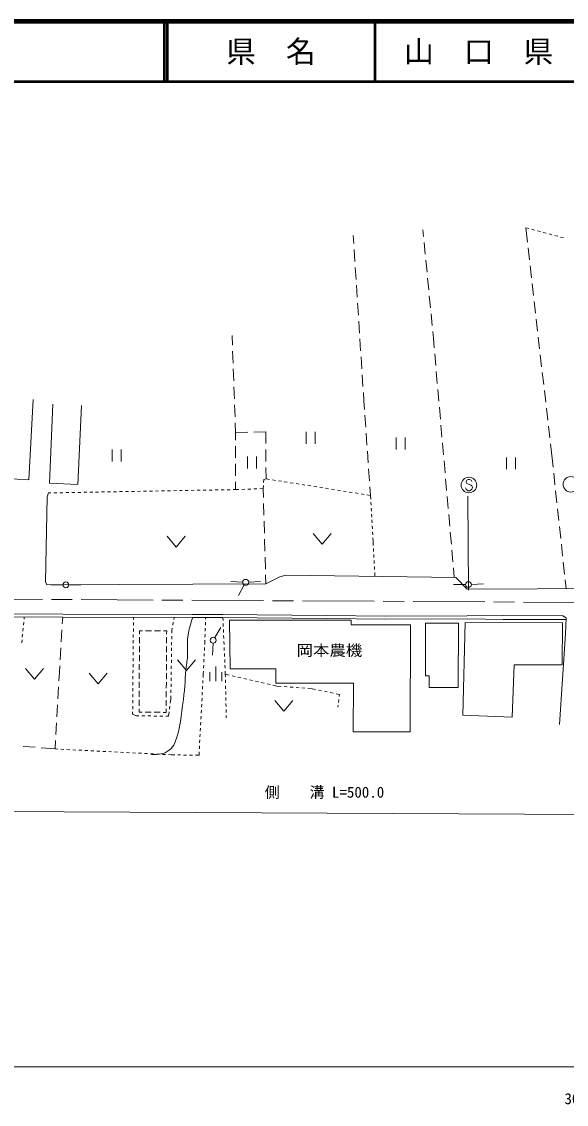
# Model space of a CAD drawing. Units: millimetres, scale not verified. Extents: x 40000 to 680000, y 20000 to 380000.
# Drawn here: x 273922 to 365038, y 198715 to 380000 of the extents above; entities that cross this region are included whole.
import ezdxf
from ezdxf.enums import TextEntityAlignment as Align

# ---------------------------------------------------------------- set-up
doc = ezdxf.new("R2010")
doc.units = ezdxf.units.MM
doc.header["$LTSCALE"] = 1000
doc.linetypes.add('CHAIN', pattern=[18.5, 12, -1.5, 3.5, -1.5])
for name, color, linetype, lineweight in [('M-BGD', 7, 'Continuous', 13), ('M-BMK', 2, 'CHAIN', 13), ('M-STR-HTXT', 7, 'Continuous', 13), ('M-STR-STRC', 7, 'Continuous', 13), ('M-TTL', 2, 'Continuous', 140), ('M-TTL-BAND', 7, 'Continuous', 13), ('M-TTL-LINE', 7, 'Continuous', 50)]:
    doc.layers.add(name, color=color, linetype=linetype, lineweight=lineweight)
doc.layers.add('M-TTL-TXT', color=7, linetype='Continuous')
doc.styles.add('ＭＳ ゴシック', font='')
doc.styles.get('ＭＳ ゴシック').set_extended_font_data('MS Gothic')

msp = doc.modelspace()

# ---------------------------------------------------------------- linework, layer by layer
at = {"layer": 'M-BGD'}
for p, q in [((341162, 344043), (341056, 345160)), ((358243, 345505), (358520, 343094)), ((358765, 345364), (358243, 345505)), ((359730, 345103), (359247, 345234)), ((360696, 344842), (360213, 344973)), ((361661, 344581), (361178, 344712)), ((362626, 344321), (362144, 344451)), ((329481, 342837), (329394, 344199)), ((341448, 341056), (341258, 343047)), ((363592, 344060), (363109, 344190)), ((364557, 343799), (364074, 343929)), ((329673, 339843), (329545, 341839)), ((358633, 342101), (358861, 340114)), ((341734, 338070), (341543, 340061)), ((358975, 339120), (359202, 337133)), ((329865, 336849), (329737, 338845)), ((330057, 333855), (329929, 335851)), ((342019, 335083), (341829, 337074)), ((359316, 336140), (359544, 334153)), ((342305, 332097), (342115, 334088)), ((330248, 330861), (330120, 332857)), ((359658, 333159), (359885, 331172)), ((342591, 329111), (342400, 331102)), ((359999, 330179), (360227, 328192)), ((330440, 327868), (330312, 329864)), ((309177, 325838), (309118, 327450)), ((330632, 324874), (330504, 326870)), ((342793, 326998), (342686, 328115)), ((342933, 325393), (342793, 326998)), ((360341, 327198), (360568, 325211)), ((309288, 322840), (309214, 324839)), ((330824, 321880), (330696, 323876)), ((343194, 322404), (343020, 324397)), ((360682, 324218), (360910, 322231)), ((309398, 319842), (309324, 321841)), ((331015, 318886), (330887, 320882)), ((343454, 319416), (343281, 321408)), ((361023, 321237), (361251, 319250)), ((309508, 316844), (309435, 318843)), ((331166, 316526), (331079, 317888)), ((343715, 316427), (343541, 318419)), ((361365, 318257), (361593, 316270)), ((275118, 303278), (275855, 316720)), ((283330, 302506), (283927, 315737)), ((309618, 313846), (309545, 315845)), ((331268, 315085), (331166, 316526)), ((331478, 312093), (331338, 314088)), ((343976, 313438), (343802, 315431)), ((361706, 315276), (361934, 313289)), ((309715, 311236), (309655, 312847)), ((344237, 310450), (344063, 312442)), ((362048, 312296), (362275, 310309)), ((309713, 309942), (309715, 311236)), ((309715, 311236), (311741, 311264)), ((312741, 311278), (314768, 311306)), ((314768, 311306), (314777, 309372)), ((321525, 311336), (321525, 309336)), ((323025, 311336), (323025, 309336)), ((331688, 309100), (331548, 311095)), ((336567, 310388), (336567, 308388)), ((338067, 310388), (338067, 308388)), ((289070, 308375), (289070, 306375)), ((290570, 308375), (290570, 306375)), ((309711, 306942), (309712, 308942)), ((314781, 308372), (314790, 306372)), ((344497, 307461), (344323, 309454)), ((362389, 309315), (362665, 306905)), ((311694, 307190), (311694, 305190)), ((313194, 307190), (313194, 305190)), ((331899, 306108), (331759, 308103)), ((344758, 304472), (344584, 306465)), ((355048, 307047), (355048, 305047)), ((356548, 307047), (356548, 305047)), ((362665, 306905), (362824, 305414)), ((309708, 303942), (309710, 305942)), ((314794, 305372), (314802, 303437)), ((332109, 303115), (331969, 305110)), ((309706, 301647), (309707, 302942)), ((314385, 302827), (314409, 303332)), ((314409, 303332), (314802, 303437)), ((314802, 303437), (315393, 303344)), ((315886, 303266), (316380, 303188)), ((316874, 303110), (317368, 303032)), ((317862, 302954), (318356, 302876)), ((318850, 302798), (319344, 302720)), ((345019, 301484), (344845, 303476)), ((362930, 304420), (363142, 302431)), ((278183, 300462), (278391, 301091)), ((278391, 301091), (278801, 301099)), ((279301, 301108), (279801, 301116)), ((280301, 301125), (280801, 301134)), ((281300, 301143), (281800, 301152)), ((282300, 301161), (282800, 301170)), ((283300, 301179), (283800, 301187)), ((284300, 301196), (284800, 301205)), ((285300, 301214), (285800, 301223)), ((286300, 301232), (286800, 301241)), ((287300, 301250), (287799, 301258)), ((288299, 301267), (288799, 301276)), ((289299, 301285), (289799, 301294)), ((290299, 301303), (290799, 301312)), ((291299, 301321), (291799, 301330)), ((292299, 301338), (292799, 301347)), ((293299, 301356), (293799, 301365)), ((294298, 301374), (294798, 301383)), ((295298, 301392), (295798, 301401)), ((296298, 301409), (296798, 301418)), ((297298, 301427), (297798, 301436)), ((298298, 301445), (298798, 301454)), ((299298, 301463), (299798, 301472)), ((300297, 301480), (300797, 301489)), ((301297, 301498), (301797, 301507)), ((302297, 301516), (302797, 301525)), ((303297, 301534), (303797, 301543)), ((304297, 301551), (304797, 301560)), ((305297, 301569), (305797, 301578)), ((306297, 301587), (306796, 301596)), ((307296, 301605), (307796, 301614)), ((308296, 301622), (308796, 301631)), ((309296, 301640), (309706, 301647)), ((309706, 301647), (310273, 301669)), ((310773, 301688), (311273, 301707)), ((311772, 301726), (312272, 301745)), ((312772, 301764), (313271, 301783)), ((313771, 301801), (314338, 301823)), ((314338, 301823), (314362, 302328)), ((314338, 301823), (314377, 300346)), ((319837, 302642), (320331, 302564)), ((320825, 302486), (321319, 302408)), ((321813, 302330), (322307, 302252)), ((322801, 302174), (323295, 302096)), ((323788, 302018), (324282, 301940)), ((324776, 301862), (325270, 301784)), ((325764, 301706), (326258, 301628)), ((326752, 301550), (327246, 301472)), ((327739, 301394), (328233, 301316)), ((328727, 301238), (329221, 301160)), ((329715, 301082), (330209, 301004)), ((332281, 300677), (332179, 302117)), ((363248, 301437), (363460, 299448)), ((314403, 299347), (314455, 297347)), ((330703, 300926), (331197, 300848)), ((331690, 300770), (332281, 300677)), ((332281, 300677), (332315, 300052)), ((332342, 299553), (332369, 299054)), ((345280, 298495), (345106, 300488)), ((332396, 298555), (332423, 298055)), ((332450, 297556), (332478, 297057)), ((345540, 295506), (345366, 297499)), ((363566, 298453), (363778, 296465)), ((314481, 296348), (314533, 294348)), ((332505, 296558), (332532, 296058)), ((332559, 295559), (332586, 295060)), ((298270, 293825), (299770, 292025)), ((299770, 292025), (301270, 293825)), ((322670, 294298), (324170, 292498)), ((324170, 292498), (325670, 294298)), ((332613, 294561), (332641, 294061)), ((345801, 292518), (345627, 294510)), ((363884, 295470), (364097, 293482)), ((314559, 293349), (314611, 291349)), ((332668, 293562), (332702, 292938)), ((332702, 292938), (332737, 292279)), ((364203, 292487), (364415, 290499)), ((314637, 290350), (314689, 288350)), ((332764, 291779), (332791, 291280)), ((332818, 290781), (332845, 290282)), ((346062, 289529), (345888, 291522)), ((332872, 289782), (332899, 289283)), ((332926, 288784), (332953, 288284)), ((346289, 286928), (346149, 288533)), ((364521, 289504), (364733, 287515)), ((314715, 287351), (314754, 285874)), ((332980, 287785), (333016, 287126)), ((364839, 286521), (364998, 285030)), ((280812, 285700), (278812, 285689)), ((281812, 285705), (283812, 285715)), ((310903, 286143), (308905, 286239)), ((311157, 285683), (310176, 283940)), ((311901, 286149), (313897, 286269)), ((348169, 285750), (346169, 285750)), ((349168, 285771), (351167, 285853)), ((274224, 278953), (274273, 279450)), ((274322, 279948), (274359, 280324)), ((280723, 279151), (280791, 280294)), ((292616, 279410), (292612, 278910)), ((292623, 280262), (292620, 279910)), ((299192, 278942), (299285, 279434)), ((299377, 279925), (299437, 280243)), ((304657, 278958), (304675, 279458)), ((304692, 279958), (304702, 280230)), ((307580, 280223), (307602, 279717)), ((307624, 279217), (307645, 278718)), ((308680, 279791), (308802, 271659)), ((364371, 279346), (348136, 279408)), ((354450, 280587), (348473, 280508)), ((354450, 279887), (348475, 280008)), ((364439, 280508), (354450, 280587)), ((365018, 279887), (354450, 279887)), ((274028, 276962), (274077, 277460)), ((274126, 277958), (274175, 278455)), ((280546, 276156), (280664, 278152)), ((292599, 277410), (292594, 276910)), ((292607, 278410), (292603, 277910)), ((293639, 278006), (293635, 277441)), ((294158, 278003), (293639, 278006)), ((295658, 277994), (294658, 278000)), ((297158, 277985), (296158, 277991)), ((298178, 277979), (297658, 277982)), ((298174, 277414), (298178, 277979)), ((299033, 277626), (299040, 278133)), ((299040, 278133), (299100, 278451)), ((304588, 276960), (304605, 277459)), ((304623, 277959), (304640, 278459)), ((306218, 276856), (307230, 278581)), ((307667, 278218), (307688, 277718)), ((273930, 275967), (273979, 276465)), ((292590, 276410), (292585, 275910)), ((293632, 276941), (293626, 275941)), ((298165, 275914), (298171, 276914)), ((299005, 275627), (299012, 276127)), ((299019, 276627), (299026, 277127)), ((304539, 275728), (304561, 276188)), ((304561, 276188), (304571, 276460)), ((305942, 275925), (305849, 273928)), ((307710, 277219), (307731, 276719)), ((307753, 276220), (307775, 275720)), ((280369, 273161), (280487, 275158)), ((292572, 274410), (292568, 273910)), ((292581, 275410), (292577, 274910)), ((293614, 273941), (293608, 272942)), ((293623, 275441), (293617, 274441)), ((298147, 272914), (298153, 273914)), ((298156, 274414), (298162, 275414)), ((298978, 273627), (298985, 274127)), ((298991, 274627), (298998, 275127)), ((304443, 273731), (304467, 274230)), ((304491, 274730), (304515, 275229)), ((307796, 275221), (307818, 274721)), ((307839, 274222), (307861, 273722)), ((280242, 271020), (280310, 272163)), ((292555, 272411), (292551, 271911)), ((292564, 273410), (292559, 272911)), ((293605, 272442), (293599, 271442)), ((298138, 271414), (298144, 272414)), ((298950, 271627), (298957, 272127)), ((298964, 272627), (298971, 273127)), ((299982, 273160), (301482, 271360)), ((301482, 271360), (302982, 273160)), ((304347, 271733), (304371, 272232)), ((304395, 272732), (304419, 273231)), ((306402, 272054), (306402, 269554)), ((307883, 273223), (307904, 272723)), ((307926, 272224), (307947, 271724)), ((274580, 271704), (276080, 269904)), ((276080, 269904), (277580, 271704)), ((280161, 269611), (280242, 271020)), ((285213, 270914), (286713, 269114)), ((286713, 269114), (288213, 270914)), ((292538, 270411), (292533, 269911)), ((292546, 271411), (292542, 270911)), ((293596, 270942), (293590, 269942)), ((298129, 269914), (298135, 270914)), ((298923, 269627), (298930, 270127)), ((298937, 270627), (298943, 271127)), ((304271, 270210), (304301, 270774)), ((304301, 270774), (304323, 271234)), ((305402, 271054), (305402, 269554)), ((307402, 271054), (307402, 269554)), ((307969, 271225), (307991, 270718)), ((307991, 270718), (308000, 270314)), ((307991, 270718), (308647, 270569)), ((309134, 270458), (309622, 270348)), ((310110, 270237), (310597, 270127)), ((279989, 266616), (280104, 268612)), ((292520, 268411), (292516, 267911)), ((292529, 269411), (292525, 268911)), ((293587, 269442), (293581, 268442)), ((298120, 268414), (298126, 269414)), ((298909, 268627), (298916, 269127)), ((304167, 268213), (304193, 268712)), ((304219, 269212), (304245, 269711)), ((308011, 269814), (308023, 269314)), ((308034, 268815), (308045, 268315)), ((311085, 270016), (311573, 269905)), ((312060, 269795), (312548, 269684)), ((313035, 269574), (313523, 269463)), ((314011, 269352), (314498, 269242)), ((314986, 269131), (315473, 269021)), ((315961, 268910), (316617, 268761)), ((316617, 268761), (317328, 268706)), ((317826, 268668), (318325, 268629)), ((318823, 268591), (319322, 268552)), ((319820, 268514), (320319, 268475)), ((320817, 268437), (321316, 268398)), ((321814, 268360), (322525, 268305)), ((322525, 268305), (323095, 268182)), ((292512, 267411), (292507, 266911)), ((293578, 267942), (293572, 266942)), ((298111, 266914), (298117, 267914)), ((298784, 265902), (298882, 266621)), ((298882, 266621), (298889, 267127)), ((298895, 267627), (298902, 268127)), ((304063, 266216), (304089, 266715)), ((304115, 267214), (304141, 267714)), ((308057, 267815), (308068, 267315)), ((308079, 266815), (308091, 266315)), ((323584, 268077), (324073, 267972)), ((324562, 267866), (325050, 267761)), ((325539, 267656), (326028, 267550)), ((326517, 267445), (327087, 267322)), ((326980, 266517), (326914, 266022)), ((327087, 267322), (327046, 267013)), ((279817, 263621), (279932, 265617)), ((292494, 265411), (292490, 264911)), ((292503, 266411), (292499, 265911)), ((293560, 264942), (293557, 264377)), ((293569, 266442), (293563, 265442)), ((298096, 264350), (298099, 264914)), ((298102, 265414), (298108, 266414)), ((298649, 264911), (298716, 265407)), ((303959, 264218), (303985, 264718)), ((304011, 265217), (304037, 265716)), ((308102, 265815), (308113, 265315)), ((308125, 264816), (308136, 264316)), ((316272, 266334), (317772, 264534)), ((317772, 264534), (319272, 266334)), ((326848, 265526), (326806, 265217)), ((292486, 264411), (292483, 264059)), ((292483, 264059), (293091, 263779)), ((293091, 263779), (293538, 263772)), ((293557, 264377), (294076, 264374)), ((294038, 263764), (294538, 263757)), ((294576, 264371), (295576, 264365)), ((295037, 263749), (295537, 263742)), ((296037, 263734), (296537, 263726)), ((296076, 264362), (297076, 264356)), ((297037, 263719), (297537, 263711)), ((297576, 264353), (298096, 264350)), ((298037, 263704), (298484, 263697)), ((298484, 263697), (298582, 264416)), ((303906, 263220), (303932, 263719)), ((308147, 263816), (308156, 263412)), ((279645, 260626), (279759, 262622)), ((303802, 261223), (303828, 261722)), ((303854, 262221), (303880, 262720)), ((279506, 258218), (279587, 259627)), ((303698, 259225), (303724, 259725)), ((303750, 260224), (303776, 260723)), ((274194, 258660), (276187, 258494)), ((277184, 258411), (279506, 258218)), ((279506, 258218), (279988, 258194)), ((280487, 258169), (280986, 258144)), ((281486, 258119), (281985, 258094)), ((282485, 258069), (282984, 258044)), ((283483, 258019), (283983, 257994)), ((284482, 257969), (284981, 257944)), ((285481, 257919), (285980, 257894)), ((286480, 257869), (286979, 257844)), ((287478, 257819), (287978, 257794)), ((288477, 257769), (288976, 257744)), ((289476, 257719), (289975, 257694)), ((290475, 257669), (290974, 257644)), ((291473, 257619), (291973, 257594)), ((292472, 257569), (292971, 257544)), ((293471, 257519), (293970, 257494)), ((294470, 257469), (294969, 257444)), ((303590, 257163), (303620, 257727)), ((303646, 258227), (303672, 258726)), ((295468, 257419), (295968, 257394)), ((296467, 257369), (296966, 257344)), ((297466, 257319), (297965, 257294)), ((298465, 257269), (298946, 257245)), ((298946, 257245), (299518, 257235)), ((300018, 257226), (300518, 257217)), ((301018, 257209), (301518, 257200)), ((302018, 257191), (302518, 257182)), ((303018, 257173), (303590, 257163))]:
    msp.add_line(p, q, dxfattribs=at)
for points in [[(266045, 317258), (265308, 303816), (275118, 303278)], [(279148, 315953), (278551, 302722), (283330, 302506)], [(278183, 300462), (277900, 286200), (278110, 285686), (314754, 285874), (317129, 287068), (318088, 287348), (346535, 286924), (348458, 284952), (371833, 285063)], [(348473, 280508), (334839, 280443), (324864, 280571), (307583, 280723), (302446, 280735), (280793, 280794), (251952, 280928), (248065, 280884), (227955, 280892), (208939, 280937), (189557, 280927), (163716, 280952), (150199, 280886), (141073, 280986), (112907, 280937), (97586, 280956), (95589, 280916)], [(348475, 280008), (334837, 279943), (324859, 280071), (307580, 280223), (302445, 280235), (280791, 280294), (251954, 280428), (248068, 280384), (227954, 280392), (208939, 280437), (189557, 280427), (163717, 280452), (150198, 280386), (141071, 280486), (112907, 280437), (97591, 280456), (95598, 280417)], [(308680, 279791), (329056, 279761), (329055, 279007), (338962, 278992), (338936, 261085), (329398, 261099), (329410, 269226), (316427, 269245), (316430, 271648), (308802, 271659)], [(356308, 272323), (355964, 263565), (347744, 263893), (348136, 279408)], [(364371, 279346), (364349, 272299), (356308, 272323)], [(363917, 262301), (364893, 277505), (365035, 280203), (364439, 280508)]]:
    msp.add_lwpolyline(points, dxfattribs=at)
msp.add_lwpolyline([(346980, 279290), (341494, 279311), (341460, 270485), (342107, 270482), (342099, 268515), (346939, 268496)], close=True, dxfattribs=at)
for centre in [(311402, 286119), (281312, 285702), (348669, 285750), (305965, 276425)]:
    msp.add_circle(centre, 500, dxfattribs=at)
msp.add_open_spline([(302558, 280235), (302142, 279102), (302028, 278675), (301822, 277631), (301505, 276026), (301768, 275077), (301651, 273445), (301618, 272979), (301533, 272725), (301482, 272260), (301233, 270016), (301292, 268738), (300974, 266503), (300565, 263633), (300584, 261924), (299535, 259221), (299321, 258672), (299043, 258428), (298603, 258036), (297711, 257241), (296884, 257343), (295640, 257274)], degree=3, knots=[0, 0, 0, 0, 1, 1, 1, 2, 2, 2, 3, 3, 3, 4, 4, 4, 5, 5, 5, 6, 6, 6, 7, 7, 7, 7], dxfattribs=at)
at = {"layer": 'M-BMK'}
msp.add_line((369892, 282738), (271565, 283298), dxfattribs=at)
at = {"layer": 'M-STR-HTXT'}
msp.add_line((70766, 248758), (462163, 246757), dxfattribs=at)
at = {"layer": 'M-STR-STRC'}
for p, q in [((348387, 303240), (348268, 303003)), ((348268, 303003), (348268, 302885)), ((348268, 302885), (348387, 302649)), ((348623, 303358), (348387, 303240)), ((348859, 303358), (348623, 303358)), ((349096, 303240), (348859, 303358)), ((349214, 303003), (349096, 303240)), ((348268, 301703), (348150, 301940)), ((348387, 301585), (348268, 301703)), ((348387, 302649), (349096, 302412)), ((348623, 301467), (348387, 301585)), ((348859, 301467), (348623, 301467)), ((349096, 301585), (348859, 301467)), ((349096, 302412), (349214, 302294)), ((349214, 301703), (349096, 301585)), ((349214, 302294), (349332, 302058)), ((349332, 301940), (349214, 301703)), ((349332, 302058), (349332, 301940)), ((348570, 300530), (348675, 284790))]:
    msp.add_line(p, q, dxfattribs=at)
for centre in [(348741, 302412), (365797, 302531)]:
    msp.add_circle(centre, 1300, dxfattribs=at)
at = {"layer": 'M-TTL'}
msp.add_line((680000, 380000), (40000, 380000), dxfattribs=at)
at = {"layer": 'M-TTL-BAND'}
msp.add_line((40000, 205000), (579000, 205000), dxfattribs=at)
at = {"layer": 'M-TTL-LINE'}
for p, q in [((297750, 380000), (297750, 370000)), ((298250, 380000), (298250, 370000)), ((333000, 380000), (333000, 370000)), ((40000, 370000), (680000, 370000))]:
    msp.add_line(p, q, dxfattribs=at)

# ---------------------------------------------------------------- texts
at = {"layer": 'M-BGD', "style": 'ＭＳ ゴシック', "width": 1.1}
msp.add_text('岡本農機', height=1833, dxfattribs=at).set_placement((325402, 273277), align=Align.BOTTOM_CENTER)
at = {"layer": 'M-STR-HTXT', "style": 'ＭＳ ゴシック'}
msp.add_text('側\u3000\u3000溝 L=500.0', height=1833, rotation=0.021, dxfattribs=at).set_placement((324579, 249509), align=Align.BOTTOM_CENTER)
at = {"layer": 'M-TTL-BAND', "style": 'ＭＳ ゴシック'}
msp.add_text('300.0', height=1833, dxfattribs=at).set_placement((367844, 198195), align=Align.BOTTOM_CENTER)
at = {"layer": 'M-TTL-TXT', "style": 'ＭＳ ゴシック'}
for s, p in [('県\u3000名', (315625, 375000)), ('山\u3000口\u3000県', (350375, 375000))]:
    msp.add_text(s, height=3666, dxfattribs=at).set_placement(p, align=Align.MIDDLE_CENTER)

doc.saveas('drawing.dxf')
